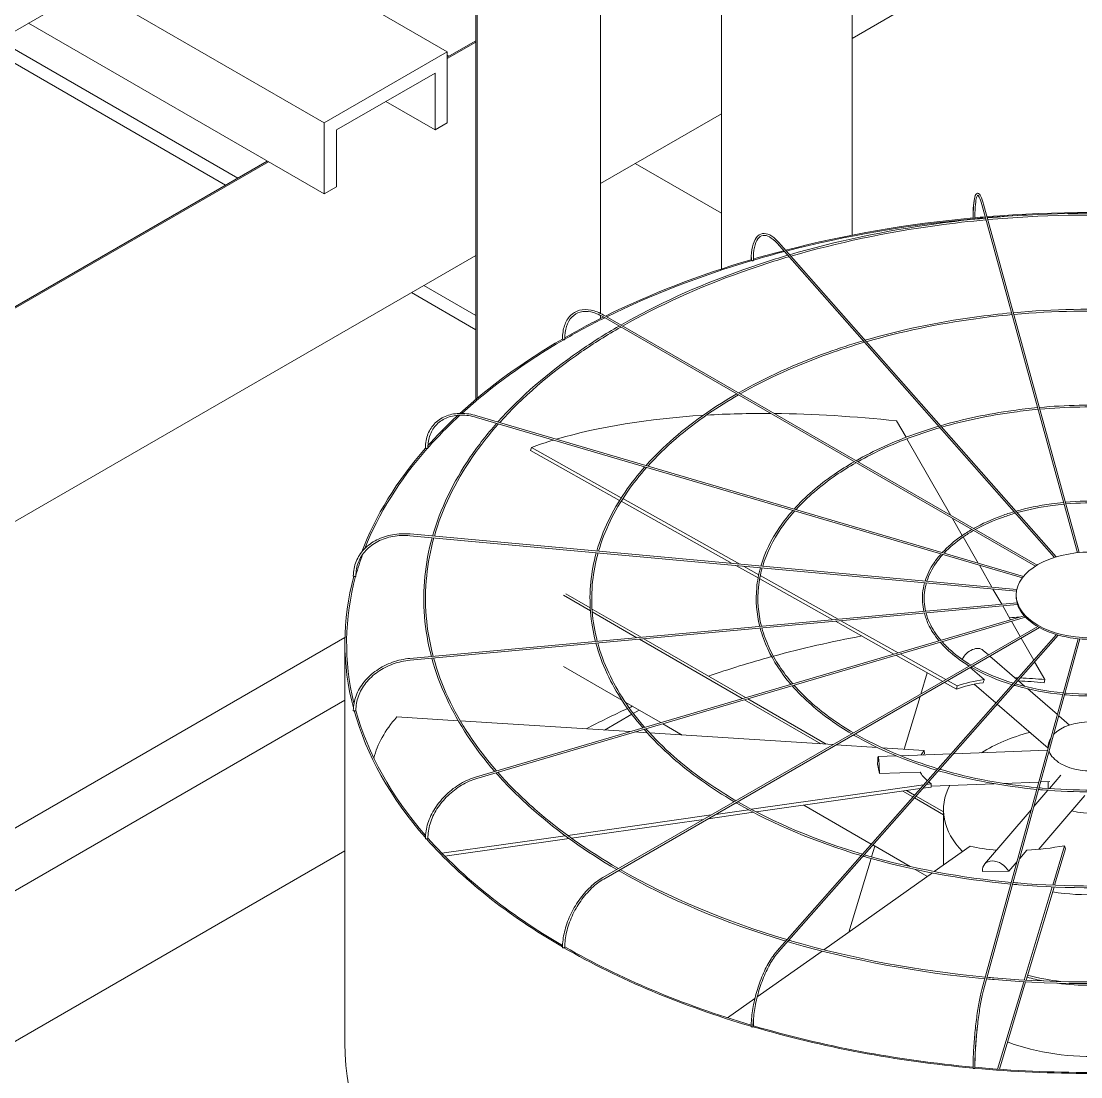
# Model space of a CAD drawing. Header units: millimetres. Extents: x -312439 to 477422, y -331570 to 212570.
# Drawn here: x 355911 to 357400, y 95056 to 96541 of the extents above; entities that cross this region are included whole.
import ezdxf

# ---------------------------------------------------------------- set-up
doc = ezdxf.new("R2010")
doc.units = ezdxf.units.MM

msp = doc.modelspace()

# ---------------------------------------------------------------- linework, layer by layer
at = {"color": 3, "linetype": 'Continuous', "lineweight": 0, "extrusion": (-1.11022e-16, 0.816497, 0.57735)}
for p, q in [((358541.623, 97361.04), (357078.744, 96516.447)), ((356724.862, 97002.045), (356724.862, 96129.659)), ((356549.925, 96901.045), (356549.925, 96008.839)), ((356551.657, 96902.045), (356551.657, 96010.29)), ((356215.158, 96319.855), (355885.667, 96510.086)), ((356549.925, 96513.133), (356509.666, 96489.889)), ((356549.925, 96511.133), (356509.666, 96487.889)), ((356197.837, 96309.855), (355880.523, 96493.056)), ((356509.666, 96492.961), (356512.326, 96491.425)), ((356895.033, 96410.381), (356724.862, 96312.133)), ((356256.586, 96343.773), (355356.124, 95823.891)), ((356258.318, 96342.773), (355356.124, 95821.891)), ((356773.866, 96340.425), (356895.033, 96270.469)), ((357261.257, 96282.706), (357395.612, 95792.948)), ((357263.619, 96283.354), (357398.087, 95793.185)), ((356973.262, 96228.144), (357363.211, 95786.287)), ((356975.098, 96229.765), (357365.776, 95787.083)), ((356549.925, 96211.133), (355423.35, 95560.704)), ((356549.925, 96126.577), (356476.697, 96168.855)), ((356549.925, 96106.577), (356459.377, 96158.855)), ((356724.862, 96126.927), (356724.862, 96122.25)), ((357336.412, 95773.978), (356728.361, 96125.037)), ((356729.585, 96127.158), (357338.777, 95775.441)), ((356550.474, 95983.352), (357318.1, 95757.536)), ((357319.735, 95759.608), (356551.165, 95985.702)), ((357154.558, 95955.357), (357141.347, 95978.417)), ((356626.725, 95936.801), (356627.96, 95941.088)), ((356627.96, 95941.088), (356754.284, 95870.285)), ((357217.523, 95845.447), (357155.791, 95953.205)), ((356751.958, 95866.61), (356626.725, 95936.801)), ((356910.229, 95777.901), (356754.097, 95865.411)), ((356756.425, 95869.085), (356920.846, 95776.93)), ((357233.687, 95817.233), (357219.944, 95841.221)), ((356457.048, 95816.882), (357309.901, 95738.894)), ((357310.359, 95741.312), (356457.271, 95819.321)), ((357255.949, 95778.373), (357234.908, 95815.101)), ((356946.584, 95757.525), (356915.473, 95774.962)), ((357275.346, 95744.514), (357257.708, 95775.302)), ((356926.09, 95773.991), (356947.476, 95762.004)), ((356949.715, 95760.75), (357059.187, 95699.392)), ((357051.549, 95698.694), (356948.843, 95756.259)), ((356672.828, 95733.112), (356710.888, 95711.139)), ((356710.616, 95715.295), (356676.292, 95735.112)), ((357289.148, 95720.421), (357276.833, 95741.918)), ((357309.492, 95731.559), (357309.492, 95733.559)), ((357310.705, 95722.392), (356457.048, 95644.331)), ((357311.428, 95719.998), (356457.271, 95641.891)), ((357301.533, 95698.802), (357290.487, 95718.083)), ((357320.655, 95704.428), (356550.474, 95477.86)), ((357322.493, 95702.415), (356551.165, 95475.51)), ((356782.055, 95674.05), (356713.158, 95713.828)), ((356713.46, 95709.653), (356776.074, 95673.503)), ((357339.698, 95689.131), (356728.361, 95336.175)), ((357342.175, 95687.733), (356729.585, 95334.054)), ((357137.466, 95650.538), (357055.322, 95696.579)), ((357062.96, 95697.278), (357143.293, 95652.252)), ((357315.182, 95674.977), (357302.785, 95696.617)), ((356365.729, 95673.515), (355335.928, 95078.959)), ((356779.751, 95671.38), (356924.409, 95587.862)), ((356928.998, 95589.212), (356785.732, 95671.927)), ((356973.262, 95233.068), (357365.918, 95677.992)), ((356975.098, 95231.447), (357368.521, 95677.24)), ((357396.655, 95672.065), (357261.257, 95178.507)), ((357399.134, 95671.842), (357263.619, 95177.859)), ((357334.105, 95641.945), (357316.4, 95672.851)), ((356365.649, 95103.135), (356365.649, 95666.023)), ((357263.132, 95655.667), (357270.571, 95649.22)), ((357206.163, 95612.035), (357140.454, 95648.864)), ((357146.28, 95650.578), (357210.54, 95614.561)), ((357272.529, 95647.523), (357310.21, 95614.869)), ((356755.084, 95585.622), (356672.828, 95633.112)), ((357239.934, 95635.814), (357242.899, 95633.244)), ((357244.858, 95631.547), (357264.587, 95614.45)), ((357349.83, 95614.498), (357335.391, 95639.7)), ((357175.308, 95594.22), (357184.377, 95624.246)), ((357213.025, 95613.168), (357226.635, 95605.54)), ((357312.062, 95613.265), (357321.642, 95604.963)), ((357348.594, 95610.211), (357349.83, 95614.498)), ((357225.4, 95601.253), (357208.649, 95610.642)), ((357225.4, 95601.253), (357226.635, 95605.54)), ((357250.547, 95608.065), (357280.952, 95581.717)), ((357325.664, 95601.478), (357367.375, 95565.332)), ((355413.87, 95035.959), (356365.649, 95585.468)), ((356809.667, 95554.108), (356759.822, 95582.886)), ((356927.338, 95586.171), (357034.686, 95524.193)), ((357042.475, 95523.697), (356931.928, 95587.521)), ((357151.897, 95516.717), (357174.273, 95590.794)), ((356779.158, 95571.723), (356771.096, 95567.068)), ((357282.803, 95580.112), (357354.407, 95518.062)), ((356524.994, 95556.703), (356438.832, 95562.199)), ((356766.192, 95541.319), (356527.937, 95556.515)), ((356768.958, 95565.834), (356730.446, 95543.599)), ((356839.97, 95536.613), (356812.597, 95552.417)), ((357369.427, 95563.553), (357384.363, 95550.61)), ((356790.57, 95539.764), (356773.325, 95540.864)), ((357052.094, 95523.083), (356794.089, 95539.539)), ((357114.129, 95519.126), (357056.506, 95522.802)), ((357115.245, 95506.346), (357140.722, 95507.29)), ((357180.241, 95514.909), (357120.772, 95518.703)), ((357146.673, 95507.511), (357217.79, 95510.147)), ((357180.336, 95510.242), (357180.241, 95514.909)), ((357221.168, 95510.272), (357353.617, 95515.181)), ((357354.522, 95520.698), (357354.522, 95518.481)), ((357117.285, 95482.417), (357114.652, 95495.425)), ((357174.513, 95484.538), (357117.285, 95482.417)), ((357356.055, 95461.187), (357372.4, 95480.259)), ((356937.093, 95432.132), (357179.334, 95466.571)), ((357189.819, 95463.381), (357178.346, 95461.75)), ((357183.069, 95467.102), (357189.724, 95468.048)), ((357189.819, 95463.381), (357189.724, 95468.048)), ((357189.789, 95464.863), (357278.684, 95468.158)), ((357290.942, 95468.613), (357341.354, 95470.481)), ((357343.92, 95470.576), (357356.841, 95471.055)), ((357354.522, 95470.969), (357354.522, 95461.299)), ((357174.61, 95461.219), (356944.081, 95428.445)), ((357149.857, 95457.7), (357164.197, 95449.42)), ((357166.536, 95452.07), (357155.416, 95458.49)), ((357166.362, 95448.171), (357207.244, 95424.567)), ((357207.244, 95428.567), (357168.7, 95450.82)), ((357334.419, 95435.943), (357354.074, 95458.876)), ((357341.131, 95375.829), (357405.972, 95451.486)), ((357105.734, 95383.174), (357010.875, 95437.941)), ((356678.895, 95395.425), (356880.669, 95424.11)), ((356869.913, 95417.901), (356684.28, 95391.51)), ((356939.928, 95427.854), (356876.412, 95418.825)), ((356887.168, 95425.034), (356933.004, 95431.551)), ((357207.244, 95353.698), (357207.244, 95431.461)), ((357265.041, 95354.992), (357330.684, 95431.584)), ((356502.059, 95370.284), (356675.433, 95394.932)), ((356680.786, 95391.013), (356506.09, 95366.177)), ((356365.649, 95373.468), (355597.468, 94929.959)), ((357106.148, 95365.259), (357110.694, 95380.31)), ((357160.507, 95351.551), (357107.898, 95381.925)), ((357244.828, 95380.321), (357194.336, 95344.555)), ((357314.391, 95362.933), (357324.343, 95374.546)), ((357360.868, 95325.361), (357377.506, 95380.847)), ((357378.836, 95376.655), (357363.422, 95325.251)), ((357378.836, 95376.655), (357377.506, 95380.847)), ((357074.188, 95259.45), (357105.44, 95362.914)), ((357298.911, 95344.871), (357310.655, 95358.574)), ((357184.586, 95337.649), (357167.522, 95347.5)), ((357262.084, 95344.725), (357298.911, 95344.871)), ((357191.564, 95342.592), (357039.102, 95234.598)), ((357320.882, 95192.015), (357360.142, 95322.941)), ((357362.696, 95322.83), (357323.426, 95191.87)), ((357036.475, 95232.737), (356945.353, 95168.193)), ((357283.303, 95066.693), (357320.159, 95189.603)), ((357322.703, 95189.457), (357285.835, 95066.51)), ((356942.029, 95165.838), (356903.791, 95138.753))]:
    msp.add_line(p, q, dxfattribs=at)
at = {"color": 7, "linetype": 'Continuous', "lineweight": 0, "extrusion": (-1.11022e-16, 0.816497, 0.57735)}
for p, q in [((357078.744, 97206.359), (357078.744, 96239.678)), ((356895.033, 97100.293), (356895.033, 96192.063)), ((356204.954, 96673.583), (356509.666, 96497.657)), ((356007.247, 96587.729), (356336.461, 96397.657)), ((355920.644, 96537.729), (356336.461, 96297.657)), ((356336.461, 96397.657), (356509.666, 96497.657)), ((356509.666, 96497.657), (356509.666, 96397.657)), ((356492.345, 96467.657), (356353.781, 96387.657)), ((356492.345, 96387.657), (356492.345, 96467.657)), ((356423.063, 96427.657), (356492.345, 96387.657)), ((356336.461, 96297.657), (356336.461, 96397.657)), ((356353.781, 96387.657), (356353.781, 96307.657)), ((356509.666, 96397.657), (356492.345, 96387.657)), ((356353.781, 96307.657), (356336.461, 96297.657))]:
    msp.add_line(p, q, dxfattribs=at)
at = {"color": 5, "linetype": 'Continuous', "lineweight": 0, "extrusion": (-1.11022e-16, 0.816497, 0.57735)}
msp.add_line((355507.767, 96299.355), (356114.918, 96649.894), dxfattribs=at)
at = {"color": 3, "linetype": 'Continuous', "lineweight": 0}
for centre, major_axis, ratio, start_param, end_param in [((357414.417, 95666.023), (-1048.768, 0), 0.57735027, 4.57359934, 4.85199434), ((357414.417, 95666.023), (-1046.319, 0), 0.57735027, 4.79833842, 4.85195343), ((357414.417, 95666.023), (-1048.768, 0), 0.57735027, 4.87097639, 5.13416564), ((357414.417, 95666.023), (-1046.319, 0), 0.57735027, 4.87108521, 5.13404975), ((357250.017, 96263.476), (1.225, 0), 0.57735027, 3.14159265, 3.70729107), ((357250.208, 96262.778), (1.225, 0.004), 0.56474576, 3.29698969, 4.86778602), ((357250.208, 96262.778), (1.225, 0.004), 0.56474576, 4.86778602, 6.28318531), ((357414.417, 95666.023), (-1046.319, 0), 0.57735027, 4.85435141, 4.86879705), ((357414.417, 95666.023), (-1048.768, 0), 0.57735027, 4.85438672, 4.86842813), ((357414.417, 95666.023), (-1048.768, 0), 0.57735027, 5.13694439, 5.18189128), ((357414.417, 95666.023), (-1046.319, 0), 0.57735027, 5.13683502, 5.18307763), ((357414.417, 95666.023), (-1048.768, 0), 0.57735027, 5.18510484, 5.42093263), ((357414.417, 95666.023), (-1046.319, 0), 0.57735027, 5.18527527, 5.42075236), ((356938.132, 96204.969), (1.225, 0), 0.57735027, 3.14159265, 4.134446), ((356938.688, 96204.339), (1.225, 0.01), 0.56597275, 3.60793822, 5.17873454), ((356938.688, 96204.339), (1.225, 0.01), 0.56597275, 5.17873454, 6.28318531), ((357414.417, 95666.023), (-1046.319, 0), 0.57735027, 5.42407254, 5.49730565), ((357414.417, 95666.023), (-1048.768, 0), 0.57735027, 5.42424502, 5.49496708), ((357414.417, 95666.023), (-1048.768, 0), 0.57735027, 5.49938311, 5.72060344), ((357414.417, 95666.023), (-1046.319, 0), 0.57735027, 5.49937067, 5.71908805), ((356672.826, 96093.681), (1.225, 0), 0.57735027, 3.14159265, 4.45055499), ((356673.692, 96093.181), (1.225, 0.016), 0.56830663, 3.91933875, 5.49013508), ((356673.692, 96093.181), (1.225, 0.016), 0.56830663, 5.49013508, 6.28318531), ((357414.417, 95666.023), (-1046.319, 0), 0.57735027, 5.72402786, 5.81143896), ((357414.417, 95666.023), (-1048.768, 0), 0.57735027, 5.72583618, 5.80677108), ((357415.653, 95499.599), (-971.388, 279.904), 0.41303809, 5.42335715, 5.70815224), ((357415.653, 95499.599), (-971.388, 279.904), 0.41303809, 5.31032739, 5.41762277), ((357415.653, 95499.599), (-971.388, 279.904), 0.41303809, 5.11506512, 5.30461302), ((357414.417, 95666.023), (-1048.768, 0), 0.57735027, 5.81359811, 6.07011802), ((357414.417, 95666.023), (-1046.319, 0), 0.57735027, 5.81336511, 6.06128621), ((356480.071, 95940.507), (1.225, 0), 0.57735027, 3.14159265, 4.76471425), ((356481.162, 95940.186), (1.225, 0.021), 0.57151893, 4.23145457, 5.8022509), ((356481.162, 95940.186), (1.225, 0.021), 0.57151893, 5.8022509, 6.28318531), ((357415.653, 95499.599), (-971.388, 279.904), 0.41303809, 5.71506764, 5.76687966), ((357414.417, 95666.023), (-1046.319, 0), 0.57735027, 6.07532621, 6.12502314), ((357414.417, 95666.023), (-1048.768, 0), 0.57735027, 6.12772105, 6.43448057), ((357414.417, 95666.023), (-1046.319, 0), 0.57735027, 6.1272654, 6.42392093), ((356378.733, 95760.44), (1.225, 0), 0.57735027, 3.14159265, 5.07887352), ((356379.943, 95760.33), (1.225, 0.023), 0.57529521, 4.54449158, 6.11528791), ((356379.943, 95760.33), (1.225, 0.023), 0.57529521, 6.11528791, 6.28318531), ((357413.984, 95731.559), (-104.492, 0), 0.57735027, 0, 0.1535113), ((357413.984, 95731.559), (-104.492, 0), 0.57735027, 0.16064797, 0.46767057), ((357414.417, 95101.135), (1046.319, 0), 0.57735027, 1.66704137, 1.68043487), ((357413.984, 95731.559), (-104.492, 0), 0.57735027, 0.47480723, 0.78182983), ((357413.984, 95731.559), (-104.492, 0), 0.57735027, 0.7889665, 1.0959891), ((357414.417, 95101.135), (1046.319, 0), 0.57735027, 1.88378363, 2.01152702), ((357413.984, 95731.559), (-104.492, 0), 0.57735027, 1.10312576, 1.41014836), ((357413.984, 95731.559), (-104.492, 0), 0.57735027, 1.41728503, 1.72430763), ((357248.654, 95638.96), (-14.478, -16.707), 0.67950023, 3.14159265, 5.02860292), ((357414.417, 95101.135), (1046.319, 0), 0.57735027, 2.01409491, 2.11046953), ((357415.653, 95499.599), (233.097, -67.167), 0.41303809, 2.38836611, 2.62528701), ((357415.653, 95499.599), (233.097, -67.167), 0.41303809, 2.14647482, 2.1667574), ((357414.417, 95495.312), (-233.097, 67.167), 0.41303809, 5.11506512, 5.27837519), ((357415.653, 95499.599), (233.097, -67.167), 0.41303809, 1.97347247, 2.1313259), ((357414.417, 95495.312), (-233.097, 67.167), 0.41303809, 5.53223376, 5.76687966), ((356378.733, 95571.107), (1.225, 0), 0.57735027, 3.14159265, 5.39303278), ((357414.417, 95666.023), (-1048.768, 0), 0.57735027, 0.1585854, 0.46892864), ((356379.943, 95571.217), (1.225, 0.023), 0.57926583, 4.8585762, 6.28318531), ((357414.417, 95666.023), (-1046.319, 0), 0.57735027, 0.15790655, 0.46457773), ((357414.417, 95101.135), (1046.319, 0), 0.57735027, 2.24276735, 2.31574628), ((357414.417, 95101.135), (1046.319, 0), 0.57735027, 2.23436866, 2.24000128), ((357414.322, 95499.979), (-1010.701, -20.593), 0.30331876, 6.01219977, 6.20271663), ((357414.417, 95520.698), (-59.895, 0), 0.57735027, 3.69756416, 5.76575409), ((357414.417, 95431.461), (-207.174, 0), 0.57735027, 5.13902547, 5.54737639), ((357414.417, 95520.698), (-59.895, 0), 0.57735027, 5.91432374, 6.33788761), ((357116.064, 95484.254), (-0.819, 22.092), 0.05230802, 4.627231, 7.32191967), ((357414.322, 95499.979), (-242.531, -4.942), 0.30331876, 6.01219977, 6.09914028), ((357414.417, 95495.312), (-242.531, -4.942), 0.30331876, 6.01219977, 6.0333648), ((357414.417, 95520.698), (-59.895, 0), 0.57735027, 0.20327195, 0.78539816), ((357414.417, 95520.698), (-59.895, 0), 0.57735027, 0.78539816, 2.89978042), ((357414.322, 95499.979), (-242.531, -4.942), 0.30331876, 0.14390811, 0.31767721), ((357414.322, 95499.979), (-242.531, -4.942), 0.30331876, 0.34103276, 0.38082901), ((357414.417, 95431.461), (-207.174, 0), 0.57735027, 5.99169836, 6.79713651), ((357414.417, 95461.076), (-59.895, 0), 0.57735027, 1.1079301, 2.23846982), ((356480.071, 95391.04), (1.225, 0), 0.57735027, 3.14159265, 5.70719205), ((357414.417, 95666.023), (-1048.768, 0), 0.57735027, 0.4725868, 0.78374969), ((356481.162, 95391.361), (1.225, 0.021), 0.58304212, 5.17373692, 6.28318531), ((357414.417, 95666.023), (-1046.319, 0), 0.57735027, 0.47175253, 0.78145685), ((357413.087, 95499.504), (-231.216, -73.381), 0.44048996, 0.62708313, 0.83556185), ((357413.087, 95499.504), (-231.216, -73.381), 0.44048996, 1.04197677, 1.27889767), ((357281.828, 95340.606), (16.786, -14.386), 0.73180825, 1.0914656, 3.78615427), ((357414.417, 95431.461), (-207.174, 0), 0.57735027, 1.30817895, 1.9425337), ((356673.692, 95238.366), (1.225, 0.017), 0.58625442, 5.48989346, 6.28318531), ((357414.417, 95666.023), (-1046.319, 0), 0.57735027, 0.78587838, 1.09689941), ((356672.826, 95237.866), (1.225, 0), 0.57735027, 3.14159265, 6.02135132), ((357414.417, 95666.023), (-1048.768, 0), 0.57735027, 0.78656596, 1.09808088), ((357414.417, 95306.955), (-212.072, 0), 0.57735027, 1.13383327, 1.25213937), ((357414.417, 95306.955), (-207.174, 0), 0.57735027, 1.12739667, 1.36460952), ((357414.417, 95306.955), (-212.072, 0), 0.57735027, 1.3476903, 1.79509044), ((356938.132, 95126.578), (-1.225, 0), 0.57735027, 0, 3.14159265), ((357414.417, 95666.023), (-1048.768, 0), 0.57735027, 1.10054445, 1.41220862), ((356938.688, 95127.208), (-1.225, -0.011), 0.58858829, 2.66526492, 3.14159265), ((357414.417, 95666.023), (-1046.319, 0), 0.57735027, 1.10010535, 1.41183726), ((357414.417, 95206.955), (-212.072, 0), 0.57735027, 0.98594125, 2.34464399), ((357414.417, 95103.135), (-1048.768, 0), 0.57735027, 0, 3.14159265), ((357250.017, 95068.071), (-1.225, 0), 0.57735027, 0, 3.14159265), ((357414.417, 95666.023), (-1048.768, 0), 0.57735027, 1.41453598, 1.72626058), ((357250.208, 95068.769), (-1.225, -0.004), 0.58981528, 2.98275574, 3.14159265), ((357414.417, 95666.023), (-1046.319, 0), 0.57735027, 1.41438895, 1.72636573)]:
    msp.add_ellipse(centre, major_axis=major_axis, ratio=ratio, start_param=start_param, end_param=end_param, dxfattribs=at)
msp.add_ellipse((357413.984, 95733.559), major_axis=(-104.492, 0), ratio=0.57735027, dxfattribs=at)
for points, knots in [([(357248.792, 96263.476), (357248.792, 96270.29), (357248.998, 96276.356), (357249.809, 96286.429), (357250.407, 96290.426), (357252.014, 96296.113), (357252.916, 96298.174), (357256.056, 96298.635), (357257.05, 96298.045), (357259.254, 96295.703), (357260.484, 96293.086), (357262.402, 96287.56), (357263.011, 96285.569), (357263.619, 96283.354)], [4.71238898, 4.71238898, 4.71238898, 4.71238898, 5.02654825, 5.02654825, 5.34070751, 5.34070751, 5.65486678, 5.65486678, 5.82360284, 5.82360284, 6.1377621, 6.1377621, 6.28318531, 6.28318531, 6.28318531, 6.28318531]), ([(357250.319, 96288.017), (357250.283, 96287.774), (357250.247, 96287.527), (357249.64, 96283.18), (357249.262, 96277.967), (357249.01, 96269.018), (357248.974, 96265.977), (357248.984, 96262.776)], [7.384497053, 7.384497053, 7.384497053, 7.384497053, 7.403952931, 7.403952931, 7.721220971, 7.721220971, 7.869487909, 7.869487909, 7.869487909, 7.869487909]), ([(357261.257, 96282.706), (357259.984, 96287.346), (357258.707, 96290.912), (357256.483, 96295.234), (357255.486, 96295.833), (357255.38, 96295.833), (357254.561, 96295.238), (357253.152, 96290.581), (357252.574, 96287.181), (357251.732, 96278.208), (357251.484, 96272.488), (357251.432, 96264.936), (357251.43, 96263.868), (357251.433, 96262.781)], [0, 0, 0, 0, 0.31526689, 0.31526689, 0.60947257, 0.60947257, 0.92674061, 0.92674061, 1.22083726, 1.22083726, 1.53563039, 1.53563039, 1.5863402, 1.5863402, 1.5863402, 1.5863402]), ([(357558.995, 96263.835), (357537.75, 96265.757), (357516.391, 96267.256), (357419.69, 96272.1), (357343.624, 96270.587), (357268.974, 96263.835)], [3.771589677, 3.771589677, 3.771589677, 3.771589677, 3.840445898, 3.840445898, 4.082391957, 4.082391957, 4.082391957, 4.082391957]), ([(357558.337, 96261.435), (357537.545, 96263.31), (357516.643, 96264.779), (357420.391, 96269.651), (357344.303, 96268.168), (357269.632, 96261.435)], [3.7720633, 3.7720633, 3.7720633, 3.7720633, 3.839550132, 3.839550132, 4.081918334, 4.081918334, 4.081918334, 4.081918334]), ([(357266.496, 96263.609), (357243.199, 96261.465), (357220.042, 96258.812), (357125.674, 96245.847), (357056.264, 96231.168), (356990.759, 96212.02)], [4.085069591, 4.085069591, 4.085069591, 4.085069591, 4.160608173, 4.160608173, 4.395665913, 4.395665913, 4.395665913, 4.395665913]), ([(357267.154, 96261.21), (357244.123, 96259.096), (357221.228, 96256.486), (357127.242, 96243.643), (357057.947, 96229.044), (356992.55, 96209.991)], [4.084600117, 4.084600117, 4.084600117, 4.084600117, 4.159387709, 4.159387709, 4.39434399, 4.39434399, 4.39434399, 4.39434399]), ([(356936.907, 96204.969), (356936.907, 96211.829), (356937.509, 96218.025), (356939.894, 96228.526), (356941.673, 96232.838), (356946.395, 96239.177), (356949.391, 96241.2), (356955.951, 96242.339), (356959.389, 96241.645), (356966.641, 96237.964), (356970.498, 96234.821), (356974.595, 96230.331), (356974.847, 96230.05), (356975.098, 96229.765)], [4.71238898, 4.71238898, 4.71238898, 4.71238898, 5.02654825, 5.02654825, 5.34070751, 5.34070751, 5.65486678, 5.65486678, 5.94845155, 5.94845155, 6.26261081, 6.26261081, 6.28318531, 6.28318531, 6.28318531, 6.28318531]), ([(356973.262, 96228.144), (356969.606, 96232.287), (356965.974, 96235.349), (356959.242, 96239.037), (356956.18, 96239.662), (356950.815, 96238.722), (356948.427, 96237.146), (356944.319, 96231.553), (356942.653, 96227.534), (356940.444, 96217.523), (356939.885, 96211.56), (356939.91, 96204.734), (356939.911, 96204.542), (356939.912, 96204.349)], [0, 0, 0, 0, 0.31464476, 0.31464476, 0.6289116, 0.6289116, 0.94617964, 0.94617964, 1.26344768, 1.26344768, 1.5772832, 1.5772832, 1.5863402, 1.5863402, 1.5863402, 1.5863402]), ([(356988.164, 96211.258), (356965.347, 96204.537), (356943.007, 96197.275), (356860.616, 96167.862), (356804.3, 96142.219), (356753.723, 96113.223)], [4.398772282, 4.398772282, 4.398772282, 4.398772282, 4.480777933, 4.480777933, 4.708868502, 4.708868502, 4.708868502, 4.708868502]), ([(356989.953, 96209.231), (356967.232, 96202.56), (356944.984, 96195.352), (356862.827, 96166.125), (356806.642, 96140.629), (356756.178, 96111.805)], [4.39745622, 4.39745622, 4.39745622, 4.39745622, 4.479217897, 4.479217897, 4.707006068, 4.707006068, 4.707006068, 4.707006068]), ([(356937.5, 96208.386), (356937.477, 96207.57), (356937.464, 96206.742), (356937.457, 96205.386), (356937.458, 96204.862), (356937.463, 96204.335)], [7.8059806913, 7.8059806913, 7.8059806913, 7.8059806913, 7.8451401512, 7.8451401512, 7.8694167814, 7.8694167814, 7.8694167814, 7.8694167814]), ([(356671.602, 96093.681), (356671.602, 96100.582), (356672.546, 96106.962), (356676.28, 96118.076), (356679.073, 96122.811), (356686.267, 96130.091), (356690.661, 96132.634), (356700.531, 96135.24), (356705.997, 96135.308), (356717.455, 96133.032), (356723.45, 96130.681), (356729.48, 96127.219), (356729.533, 96127.189), (356729.585, 96127.158)], [3.14159265, 3.14159265, 3.14159265, 3.14159265, 3.45575192, 3.45575192, 3.76991118, 3.76991118, 4.08269654, 4.08269654, 4.39544819, 4.39544819, 4.70960746, 4.70960746, 4.71238898, 4.71238898, 4.71238898, 4.71238898]), ([(356728.361, 96125.037), (356722.611, 96128.357), (356716.886, 96130.598), (356706.088, 96132.738), (356701.022, 96132.639), (356692.019, 96130.184), (356688.073, 96127.835), (356681.582, 96121.062), (356679.04, 96116.628), (356675.66, 96106.04), (356674.828, 96099.89), (356674.917, 96093.198)], [1.57079633, 1.57079633, 1.57079633, 1.57079633, 1.88806437, 1.88806437, 2.20533241, 2.20533241, 2.52260045, 2.52260045, 2.83986849, 2.83986849, 3.15713653, 3.15713653, 3.15713653, 3.15713653]), ([(357522.428, 96130.54), (357506.579, 96131.968), (357490.646, 96133.083), (357418.332, 96136.699), (357361.41, 96135.574), (357305.541, 96130.54)], [3.772165081, 3.772165081, 3.772165081, 3.772165081, 3.840593344, 3.840593344, 4.081816553, 4.081816553, 4.081816553, 4.081816553]), ([(357521.77, 96128.14), (357506.374, 96129.521), (357490.899, 96130.607), (357419.033, 96134.25), (357362.089, 96133.155), (357306.199, 96128.14)], [3.772797592, 3.772797592, 3.772797592, 3.772797592, 3.839399606, 3.839399606, 4.081184042, 4.081184042, 4.081184042, 4.081184042]), ([(357303.063, 96130.314), (357285.603, 96128.704), (357268.249, 96126.713), (357197.697, 96117.012), (357145.838, 96106.056), (357096.877, 96091.776)], [4.085383912, 4.085383912, 4.085383912, 4.085383912, 4.160809561, 4.160809561, 4.394762921, 4.394762921, 4.394762921, 4.394762921]), ([(357303.721, 96127.915), (357286.527, 96126.335), (357269.435, 96124.386), (357199.265, 96114.807), (357147.522, 96103.932), (357098.668, 96089.746)], [4.084758769, 4.084758769, 4.084758769, 4.084758769, 4.159183124, 4.159183124, 4.392998475, 4.392998475, 4.392998475, 4.392998475]), ([(356751.269, 96111.811), (356731.735, 96100.529), (356713.063, 96088.746), (356650.979, 96045.913), (356612.501, 96012.468), (356580.831, 95976.976)], [4.712563603, 4.712563603, 4.712563603, 4.712563603, 4.800982872, 4.800982872, 5.022068239, 5.022068239, 5.022068239, 5.022068239]), ([(356753.72, 96110.396), (356734.229, 96099.181), (356715.599, 96087.47), (356653.557, 96044.837), (356615.09, 96011.532), (356583.432, 95976.21)], [4.710711416, 4.710711416, 4.710711416, 4.710711416, 4.799012884, 4.799012884, 5.020261931, 5.020261931, 5.020261931, 5.020261931]), ([(357094.282, 96091.015), (357077.129, 96085.961), (357060.334, 96080.499), (356998.772, 96058.509), (356956.763, 96039.4), (356918.996, 96017.802)], [4.398901247, 4.398901247, 4.398901247, 4.398901247, 4.481035777, 4.481035777, 4.70761983, 4.70761983, 4.70761983, 4.70761983]), ([(357096.071, 96088.988), (357079.013, 96083.983), (357062.311, 96078.576), (357000.984, 96056.772), (356959.106, 96037.809), (356921.453, 96016.384)], [4.397147207, 4.397147207, 4.397147207, 4.397147207, 4.478956818, 4.478956818, 4.705132161, 4.705132161, 4.705132161, 4.705132161]), ([(356916.541, 96016.391), (356901.817, 96007.888), (356887.746, 95999.006), (356841.387, 95967.001), (356812.721, 95942.118), (356789.07, 95915.717)], [4.712541759, 4.712541759, 4.712541759, 4.712541759, 4.801308866, 4.801308866, 5.020482203, 5.020482203, 5.020482203, 5.020482203]), ([(356918.992, 96014.976), (356904.312, 96006.54), (356890.282, 95997.729), (356843.967, 95965.924), (356815.312, 95941.182), (356791.675, 95914.951)], [4.710072273, 4.710072273, 4.710072273, 4.710072273, 4.798683598, 4.798683598, 5.018063384, 5.018063384, 5.018063384, 5.018063384]), ([(357485.873, 95997.289), (357475.417, 95998.224), (357464.907, 95998.955), (357416.97, 96001.344), (357379.188, 96000.607), (357342.095, 95997.289)], [3.773286698, 3.773286698, 3.773286698, 3.773286698, 3.840886477, 3.840886477, 4.080694936, 4.080694936, 4.080694936, 4.080694936]), ([(357485.215, 95994.889), (357475.212, 95995.778), (357465.159, 95996.479), (357417.671, 95998.895), (357379.867, 95998.187), (357342.754, 95994.889)], [3.774238416, 3.774238416, 3.774238416, 3.774238416, 3.839097695, 3.839097695, 4.079743218, 4.079743218, 4.079743218, 4.079743218]), ([(356478.846, 95940.507), (356478.846, 95947.436), (356480.044, 95954.035), (356484.745, 95965.912), (356488.25, 95971.187), (356497.212, 95979.854), (356502.666, 95983.244), (356514.95, 95987.809), (356521.777, 95988.985), (356536.129, 95989.036), (356543.653, 95987.912), (356551.165, 95985.702)], [4.71238898, 4.71238898, 4.71238898, 4.71238898, 5.02654825, 5.02654825, 5.34070751, 5.34070751, 5.65486678, 5.65486678, 5.96902604, 5.96902604, 6.28318531, 6.28318531, 6.28318531, 6.28318531]), ([(356550.474, 95983.352), (356543.211, 95985.489), (356535.963, 95986.556), (356522.226, 95986.464), (356515.741, 95985.305), (356504.173, 95980.905), (356499.09, 95977.666), (356490.793, 95969.434), (356487.577, 95964.44), (356483.316, 95953.148), (356482.274, 95946.851), (356482.387, 95940.207)], [0, 0, 0, 0, 0.31726804, 0.31726804, 0.63453608, 0.63453608, 0.95180412, 0.95180412, 1.26907216, 1.26907216, 1.5863402, 1.5863402, 1.5863402, 1.5863402]), ([(357339.617, 95997.063), (357327.999, 95995.988), (357316.451, 95994.659), (357269.709, 95988.22), (357235.39, 95980.985), (357202.963, 95971.568)], [4.086037534, 4.086037534, 4.086037534, 4.086037534, 4.161210359, 4.161210359, 4.393038284, 4.393038284, 4.393038284, 4.393038284]), ([(357340.275, 95994.664), (357328.923, 95993.619), (357317.638, 95992.333), (357271.277, 95986.015), (357237.075, 95978.861), (357204.756, 95969.537)], [4.08510236, 4.08510236, 4.08510236, 4.08510236, 4.158773218, 4.158773218, 4.390386282, 4.390386282, 4.390386282, 4.390386282]), ([(356579.033, 95974.951), (356565.546, 95959.679), (356553.313, 95944.034), (356517.756, 95892.125), (356499.804, 95854.619), (356488.955, 95816.424)], [5.026267439, 5.026267439, 5.026267439, 5.026267439, 5.121193451, 5.121193451, 5.33524268, 5.33524268, 5.33524268, 5.33524268]), ([(356581.629, 95974.187), (356568.243, 95959.097), (356556.094, 95943.645), (356520.408, 95891.909), (356502.342, 95854.387), (356491.438, 95816.197)], [5.024480731, 5.024480731, 5.024480731, 5.024480731, 5.118801023, 5.118801023, 5.334410373, 5.334410373, 5.334410373, 5.334410373]), ([(357200.367, 95970.808), (357188.889, 95967.423), (357177.652, 95963.765), (357136.912, 95949.196), (357109.195, 95936.613), (357084.231, 95922.404)], [4.399235311, 4.399235311, 4.399235311, 4.399235311, 4.481549286, 4.481549286, 4.705249353, 4.705249353, 4.705249353, 4.705249353]), ([(357202.156, 95968.781), (357190.774, 95965.446), (357179.629, 95961.842), (357139.125, 95947.458), (357111.541, 95935.021), (357086.691, 95920.983)], [4.396606667, 4.396606667, 4.396606667, 4.396606667, 4.478434088, 4.478434088, 4.701505316, 4.701505316, 4.701505316, 4.701505316]), ([(356787.27, 95913.693), (356777.074, 95902.154), (356767.831, 95890.33), (356741.302, 95851.554), (356727.926, 95823.694), (356719.769, 95795.317)], [5.026073872, 5.026073872, 5.026073872, 5.026073872, 5.121589201, 5.121589201, 5.333322518, 5.333322518, 5.333322518, 5.333322518]), ([(356789.866, 95912.929), (356779.772, 95901.572), (356770.613, 95889.942), (356743.955, 95851.339), (356730.466, 95823.462), (356722.253, 95795.09)], [5.023689806, 5.023689806, 5.023689806, 5.023689806, 5.118400985, 5.118400985, 5.332193335, 5.332193335, 5.332193335, 5.332193335]), ([(357081.773, 95920.994), (357071.875, 95915.277), (357062.418, 95909.304), (357031.78, 95888.124), (357012.914, 95871.791), (356997.28, 95854.467)], [4.712617693, 4.712617693, 4.712617693, 4.712617693, 4.801958432, 4.801958432, 5.017472679, 5.017472679, 5.017472679, 5.017472679]), ([(357084.224, 95919.579), (357074.37, 95913.929), (357064.954, 95908.027), (357034.362, 95887.047), (357015.51, 95870.855), (356999.89, 95853.699)], [4.708914423, 4.708914423, 4.708914423, 4.708914423, 4.798024648, 4.798024648, 5.013814843, 5.013814843, 5.013814843, 5.013814843]), ([(357449.319, 95864.037), (357444.256, 95864.48), (357439.168, 95864.828), (357415.609, 95865.99), (357396.967, 95865.639), (357378.65, 95864.037)], [3.776630452, 3.776630452, 3.776630452, 3.776630452, 3.841752063, 3.841752063, 4.077351182, 4.077351182, 4.077351182, 4.077351182]), ([(356995.474, 95852.445), (356988.583, 95844.65), (356982.342, 95836.66), (356964.836, 95811.015), (356956.035, 95792.785), (356950.575, 95774.212)], [5.025838542, 5.025838542, 5.025838542, 5.025838542, 5.122377625, 5.122377625, 5.329668134, 5.329668134, 5.329668134, 5.329668134]), ([(356998.072, 95851.681), (356991.282, 95844.068), (356985.124, 95836.271), (356967.493, 95810.8), (356958.578, 95792.553), (356953.062, 95773.984)], [5.022258505, 5.022258505, 5.022258505, 5.022258505, 5.117600339, 5.117600339, 5.327918781, 5.327918781, 5.327918781, 5.327918781]), ([(357306.452, 95850.601), (357300.65, 95848.886), (357294.971, 95847.032), (357275.051, 95839.884), (357261.629, 95833.825), (357249.471, 95827.002)], [4.400230759, 4.400230759, 4.400230759, 4.400230759, 4.483072665, 4.483072665, 4.698193224, 4.698193224, 4.698193224, 4.698193224]), ([(357376.172, 95863.813), (357370.396, 95863.271), (357364.656, 95862.605), (357341.721, 95859.43), (357324.943, 95855.914), (357309.052, 95851.358)], [4.08798608, 4.08798608, 4.08798608, 4.08798608, 4.162397179, 4.162397179, 4.387898946, 4.387898946, 4.387898946, 4.387898946]), ([(357376.83, 95861.414), (357371.32, 95860.903), (357365.842, 95860.279), (357343.291, 95857.223), (357326.63, 95853.787), (357310.848, 95849.323)], [4.086130867, 4.086130867, 4.086130867, 4.086130867, 4.157537531, 4.157537531, 4.382563309, 4.382563309, 4.382563309, 4.382563309]), ([(357448.66, 95861.636), (357444.051, 95862.034), (357439.421, 95862.352), (357416.31, 95863.54), (357397.646, 95863.219), (357379.309, 95861.636)], [3.778551419, 3.778551419, 3.778551419, 3.778551419, 3.838185012, 3.838185012, 4.075430215, 4.075430215, 4.075430215, 4.075430215]), ([(357308.242, 95848.574), (357302.535, 95846.909), (357296.947, 95845.109), (357277.268, 95838.145), (357263.982, 95832.23), (357251.943, 95825.575)], [4.394987895, 4.394987895, 4.394987895, 4.394987895, 4.476861237, 4.476861237, 4.690631098, 4.690631098, 4.690631098, 4.690631098]), ([(356377.508, 95760.44), (356377.508, 95767.385), (356378.84, 95774.215), (356384.035, 95786.957), (356387.897, 95792.867), (356397.754, 95803.182), (356403.747, 95807.585), (356417.265, 95814.468), (356424.788, 95816.947), (356440.633, 95819.754), (356448.953, 95820.082), (356457.271, 95819.321)], [4.71238898, 4.71238898, 4.71238898, 4.71238898, 5.02654825, 5.02654825, 5.34070751, 5.34070751, 5.65486678, 5.65486678, 5.96902604, 5.96902604, 6.28318531, 6.28318531, 6.28318531, 6.28318531]), ([(357247.005, 95825.598), (357241.932, 95822.667), (357237.089, 95819.601), (357222.171, 95809.248), (357213.109, 95801.462), (357205.502, 95793.213)], [4.712843699, 4.712843699, 4.712843699, 4.712843699, 4.803888031, 4.803888031, 5.008535494, 5.008535494, 5.008535494, 5.008535494]), ([(357249.458, 95824.181), (357244.429, 95821.318), (357239.626, 95818.324), (357224.761, 95808.17), (357215.719, 95800.525), (357208.128, 95792.44)], [4.705442937, 4.705442937, 4.705442937, 4.705442937, 4.796044704, 4.796044704, 5.001045495, 5.001045495, 5.001045495, 5.001045495]), ([(356457.048, 95816.882), (356448.986, 95817.619), (356440.93, 95817.289), (356425.637, 95814.537), (356418.404, 95812.114), (356405.48, 95805.432), (356399.793, 95801.174), (356390.519, 95791.26), (356386.932, 95785.606), (356382.194, 95773.455), (356381.043, 95766.959), (356381.167, 95760.353)], [0, 0, 0, 0, 0.31726804, 0.31726804, 0.63453608, 0.63453608, 0.95180412, 0.95180412, 1.26907216, 1.26907216, 1.5863402, 1.5863402, 1.5863402, 1.5863402]), ([(356488.284, 95814.025), (356483.286, 95795.924), (356479.878, 95777.673), (356474.395, 95721.893), (356477.471, 95684.193), (356487.238, 95647.091)], [5.339721085, 5.339721085, 5.339721085, 5.339721085, 5.441089183, 5.441089183, 5.648615479, 5.648615479, 5.648615479, 5.648615479]), ([(356490.763, 95813.799), (356485.845, 95796.078), (356482.464, 95778.217), (356476.784, 95722.599), (356479.831, 95684.664), (356489.711, 95647.317)], [5.338921526, 5.338921526, 5.338921526, 5.338921526, 5.438899176, 5.438899176, 5.64936187, 5.64936187, 5.64936187, 5.64936187]), ([(356719.093, 95792.92), (356715.298, 95779.214), (356712.716, 95765.393), (356708.645, 95723.717), (356710.884, 95695.738), (356718.028, 95668.196)], [5.339283406, 5.339283406, 5.339283406, 5.339283406, 5.441448905, 5.441448905, 5.646435094, 5.646435094, 5.646435094, 5.646435094]), ([(356721.572, 95792.693), (356717.857, 95779.367), (356715.302, 95765.937), (356711.036, 95724.423), (356713.245, 95696.21), (356720.5, 95668.422)], [5.33821232, 5.33821232, 5.33821232, 5.33821232, 5.438530423, 5.438530423, 5.647409525, 5.647409525, 5.647409525, 5.647409525]), ([(357203.679, 95791.196), (357200.092, 95787.146), (357196.852, 95782.99), (357188.368, 95770.475), (357184.146, 95761.874), (357181.399, 95753.104)], [5.025139852, 5.025139852, 5.025139852, 5.025139852, 5.124718569, 5.124718569, 5.318852702, 5.318852702, 5.318852702, 5.318852702]), ([(357206.28, 95790.431), (357202.793, 95786.563), (357199.635, 95782.6), (357191.036, 95770.262), (357186.702, 95761.643), (357183.896, 95752.876)], [5.01795641, 5.01795641, 5.01795641, 5.01795641, 5.115193837, 5.115193837, 5.315025269, 5.315025269, 5.315025269, 5.315025269]), ([(356949.889, 95771.815), (356947.304, 95762.519), (356945.553, 95753.144), (356942.894, 95725.572), (356944.301, 95707.3), (356948.837, 95689.301)], [5.33857876, 5.33857876, 5.33857876, 5.33857876, 5.442163387, 5.442163387, 5.64226325, 5.64226325, 5.64226325, 5.64226325]), ([(356952.369, 95771.588), (356949.864, 95762.673), (356948.139, 95753.688), (356945.287, 95726.278), (356946.664, 95707.771), (356951.306, 95689.527)], [5.336959594, 5.336959594, 5.336959594, 5.336959594, 5.437790201, 5.437790201, 5.643665153, 5.643665153, 5.643665153, 5.643665153]), ([(357180.686, 95750.71), (357179.31, 95745.826), (357178.389, 95740.895), (357177.139, 95727.429), (357177.723, 95718.862), (357179.669, 95710.409)], [5.336493801, 5.336493801, 5.336493801, 5.336493801, 5.444267704, 5.444267704, 5.629920419, 5.629920419, 5.629920419, 5.629920419]), ([(357183.169, 95750.483), (357181.873, 95745.979), (357180.977, 95741.439), (357179.541, 95728.133), (357180.092, 95719.331), (357182.132, 95710.635)], [5.333180829, 5.333180829, 5.333180829, 5.333180829, 5.43554784, 5.43554784, 5.632366847, 5.632366847, 5.632366847, 5.632366847]), ([(357180.26, 95708.004), (357181.608, 95702.848), (357183.462, 95697.741), (357189.588, 95684.62), (357194.648, 95676.737), (357200.895, 95669.197)], [5.647555853, 5.647555853, 5.647555853, 5.647555853, 5.761093974, 5.761093974, 5.943993783, 5.943993783, 5.943993783, 5.943993783]), ([(357182.734, 95708.23), (357184.007, 95703.458), (357185.728, 95698.722), (357191.721, 95685.768), (357196.939, 95677.685), (357203.457, 95669.951)], [5.650528691, 5.650528691, 5.650528691, 5.650528691, 5.758797505, 5.758797505, 5.950674573, 5.950674573, 5.950674573, 5.950674573]), ([(356949.461, 95686.899), (356952.092, 95677.073), (356955.654, 95667.334), (356968.126, 95640.566), (356979.043, 95623.86), (356992.658, 95607.939)], [5.651173142, 5.651173142, 5.651173142, 5.651173142, 5.760561648, 5.760561648, 5.95641101, 5.95641101, 5.95641101, 5.95641101]), ([(356951.937, 95687.125), (356954.491, 95677.682), (356957.92, 95668.315), (356970.255, 95641.717), (356981.336, 95624.811), (356995.236, 95608.698)], [5.65270674, 5.65270674, 5.65270674, 5.65270674, 5.759411073, 5.759411073, 5.959865306, 5.959865306, 5.959865306, 5.959865306]), ([(356718.664, 95665.794), (356722.577, 95651.299), (356727.846, 95636.929), (356746.661, 95596.515), (356763.444, 95570.986), (356784.443, 95546.688)], [5.652395762, 5.652395762, 5.652395762, 5.652395762, 5.760377777, 5.760377777, 5.960593901, 5.960593901, 5.960593901, 5.960593901]), ([(356721.14, 95666.02), (356724.976, 95651.907), (356730.111, 95637.909), (356748.79, 95597.666), (356765.738, 95571.938), (356787.026, 95547.447)], [5.653428737, 5.653428737, 5.653428737, 5.653428737, 5.759610075, 5.759610075, 5.96292207, 5.96292207, 5.96292207, 5.96292207]), ([(357202.625, 95667.153), (357206.831, 95662.287), (357211.535, 95657.569), (357224.605, 95646.098), (357233.594, 95639.587), (357243.521, 95633.603)], [5.960592691, 5.960592691, 5.960592691, 5.960592691, 6.079635734, 6.079635734, 6.26166654, 6.26166654, 6.26166654, 6.26166654]), ([(357205.212, 95667.914), (357209.174, 95663.408), (357213.58, 95659.028), (357226.47, 95647.73), (357235.707, 95641.09), (357245.949, 95635.005)], [5.967591178, 5.967591178, 5.967591178, 5.967591178, 6.080287214, 6.080287214, 6.268831801, 6.268831801, 6.268831801, 6.268831801]), ([(356377.508, 95571.107), (356377.508, 95578.051), (356378.839, 95585.107), (356384.014, 95598.746), (356387.857, 95605.328), (356397.665, 95617.386), (356403.63, 95622.86), (356417.099, 95632.181), (356424.601, 95636.027), (356440.418, 95641.721), (356448.73, 95643.57), (356457.048, 95644.331)], [4.71238898, 4.71238898, 4.71238898, 4.71238898, 5.02654825, 5.02654825, 5.34070751, 5.34070751, 5.65486678, 5.65486678, 5.96902604, 5.96902604, 6.28318531, 6.28318531, 6.28318531, 6.28318531]), ([(356457.271, 95641.891), (356449.209, 95641.154), (356441.146, 95639.35), (356425.824, 95633.79), (356418.568, 95630.035), (356405.595, 95620.954), (356399.88, 95615.631), (356390.557, 95603.96), (356386.951, 95597.615), (356382.194, 95584.545), (356381.043, 95577.822), (356381.167, 95571.24)], [0, 0, 0, 0, 0.31726804, 0.31726804, 0.63453608, 0.63453608, 0.95180412, 0.95180412, 1.26907216, 1.26907216, 1.5863402, 1.5863402, 1.5863402, 1.5863402]), ([(356487.879, 95644.69), (356493.072, 95625.54), (356500.044, 95606.555), (356525.202, 95552.497), (356547.864, 95518.132), (356576.265, 95485.447)], [5.653093793, 5.653093793, 5.653093793, 5.653093793, 5.7602846, 5.7602846, 5.96276906, 5.96276906, 5.96276906, 5.96276906]), ([(356490.356, 95644.917), (356495.471, 95626.149), (356502.31, 95607.534), (356527.33, 95553.649), (356550.158, 95519.085), (356578.85, 95486.208)], [5.653873117, 5.653873117, 5.653873117, 5.653873117, 5.75970856, 5.75970856, 5.964525032, 5.964525032, 5.964525032, 5.964525032]), ([(357264.587, 95614.45), (357264.497, 95614.257), (357264.408, 95614.064), (357263.754, 95612.593), (357263.294, 95611.323), (357262.944, 95610.107)], [52.47056241, 52.47056241, 52.47056241, 52.47056241, 52.72742849, 52.72742849, 54.42831534, 54.42831534, 54.42831534, 54.42831534]), ([(356994.417, 95605.904), (357002.55, 95596.591), (357011.608, 95587.552), (357038.135, 95564.279), (357057.166, 95550.647), (357078.27, 95538.196)], [5.964776177, 5.964776177, 5.964776177, 5.964776177, 6.079826485, 6.079826485, 6.272361792, 6.272361792, 6.272361792, 6.272361792]), ([(356997.007, 95606.665), (357004.894, 95597.713), (357013.653, 95589.01), (357040, 95565.913), (357059.281, 95552.153), (357080.709, 95539.603)], [5.968309678, 5.968309678, 5.968309678, 5.968309678, 6.080154143, 6.080154143, 6.276006003, 6.276006003, 6.276006003, 6.276006003]), ([(357306.197, 95606.62), (357306.892, 95606.413), (357307.59, 95606.209), (357329.312, 95599.925), (357351.907, 95595.674), (357375.085, 95593.436)], [0.310941688, 0.310941688, 0.310941688, 0.310941688, 0.320879059, 0.320879059, 0.619731391, 0.619731391, 0.619731391, 0.619731391]), ([(357307.985, 95608.646), (357308.19, 95608.587), (357308.395, 95608.527), (357329.698, 95602.336), (357352.423, 95598.06), (357375.742, 95595.834)], [0.316175386, 0.316175386, 0.316175386, 0.316175386, 0.319111449, 0.319111449, 0.621557717, 0.621557717, 0.621557717, 0.621557717]), ([(357377.561, 95593.205), (357378.438, 95593.126), (357379.315, 95593.05), (357403.444, 95591.033), (357427.196, 95591.11), (357450.408, 95593.205)], [0.630366287, 0.630366287, 0.630366287, 0.630366287, 0.641648359, 0.641648359, 0.94043004, 0.94043004, 0.94043004, 0.94043004]), ([(357378.22, 95595.605), (357378.689, 95595.563), (357379.159, 95595.522), (357402.836, 95593.497), (357426.563, 95593.539), (357449.749, 95595.605)], [0.632258371, 0.632258371, 0.632258371, 0.632258371, 0.638337859, 0.638337859, 0.938537956, 0.938537956, 0.938537956, 0.938537956]), ([(356786.212, 95544.655), (356798.27, 95530.895), (356811.68, 95517.536), (356851.664, 95482.463), (356880.741, 95461.71), (356913.032, 95442.795)], [5.966185363, 5.966185363, 5.966185363, 5.966185363, 6.079886296, 6.079886296, 6.275955277, 6.275955277, 6.275955277, 6.275955277]), ([(356788.803, 95545.417), (356800.615, 95532.017), (356813.726, 95518.994), (356853.528, 95484.097), (356882.858, 95463.217), (356915.474, 95444.205)], [5.968548703, 5.968548703, 5.968548703, 5.968548703, 6.080105077, 6.080105077, 6.278398486, 6.278398486, 6.278398486, 6.278398486]), ([(356478.846, 95391.04), (356478.846, 95397.969), (356480.043, 95405.227), (356484.692, 95419.707), (356488.144, 95426.927), (356496.961, 95440.642), (356502.325, 95447.135), (356514.448, 95458.772), (356521.204, 95463.915), (356535.462, 95472.354), (356542.962, 95475.65), (356550.474, 95477.86)], [4.71238898, 4.71238898, 4.71238898, 4.71238898, 5.02654825, 5.02654825, 5.34070751, 5.34070751, 5.65486678, 5.65486678, 5.96902604, 5.96902604, 6.28318531, 6.28318531, 6.28318531, 6.28318531]), ([(356578.039, 95483.416), (356594.013, 95465.222), (356611.766, 95447.555), (356665.202, 95400.683), (356704.341, 95372.803), (356747.836, 95347.42)], [5.966968174, 5.966968174, 5.966968174, 5.966968174, 6.07991547, 6.07991547, 6.277817313, 6.277817313, 6.277817313, 6.277817313]), ([(356580.631, 95484.178), (356596.359, 95466.344), (356613.811, 95449.013), (356667.066, 95402.317), (356706.458, 95374.31), (356750.28, 95348.831)], [5.968743918, 5.968743918, 5.968743918, 5.968743918, 6.080079672, 6.080079672, 6.279655045, 6.279655045, 6.279655045, 6.279655045]), ([(357200.111, 95486.413), (357201.212, 95486.087), (357202.316, 95485.765), (357245.906, 95473.14), (357291.632, 95464.592), (357338.529, 95460.183)], [0.312542317, 0.312542317, 0.312542317, 0.312542317, 0.320442121, 0.320442121, 0.624004657, 0.624004657, 0.624004657, 0.624004657]), ([(357201.9, 95488.439), (357202.51, 95488.26), (357203.121, 95488.082), (357246.292, 95475.551), (357292.149, 95466.978), (357339.187, 95462.582)], [0.315168655, 0.315168655, 0.315168655, 0.315168655, 0.319555491, 0.319555491, 0.624932564, 0.624932564, 0.624932564, 0.624932564]), ([(356551.165, 95475.51), (356543.903, 95473.374), (356536.629, 95470.169), (356522.796, 95461.937), (356516.239, 95456.912), (356504.508, 95445.548), (356499.335, 95439.21), (356490.893, 95425.868), (356487.626, 95418.865), (356483.316, 95404.907), (356482.274, 95397.956), (356482.387, 95391.382)], [6.28318531, 6.28318531, 6.28318531, 6.28318531, 6.60045335, 6.60045335, 6.91772139, 6.91772139, 7.23498943, 7.23498943, 7.55225747, 7.55225747, 7.86952551, 7.86952551, 7.86952551, 7.86952551]), ([(357341.665, 95462.354), (357343.033, 95462.231), (357344.403, 95462.111), (357392.292, 95458.039), (357439.848, 95458.161), (357486.304, 95462.354)], [0.630291706, 0.630291706, 0.630291706, 0.630291706, 0.639167998, 0.639167998, 0.940504621, 0.940504621, 0.940504621, 0.940504621]), ([(357341.007, 95459.954), (357342.782, 95459.793), (357344.559, 95459.638), (357392.9, 95455.575), (357440.48, 95455.732), (357486.962, 95459.954)], [0.629347255, 0.629347255, 0.629347255, 0.629347255, 0.640828535, 0.640828535, 0.941449071, 0.941449071, 0.941449071, 0.941449071]), ([(357094.026, 95366.206), (357095.532, 95365.761), (357097.042, 95365.32), (357162.499, 95346.355), (357231.358, 95333.51), (357301.975, 95326.932)], [0.313079474, 0.313079474, 0.313079474, 0.313079474, 0.320295327, 0.320295327, 0.625438072, 0.625438072, 0.625438072, 0.625438072]), ([(357095.815, 95368.233), (357096.83, 95367.934), (357097.847, 95367.638), (357162.885, 95348.766), (357231.874, 95335.896), (357302.633, 95329.331)], [0.314832487, 0.314832487, 0.314832487, 0.314832487, 0.319703609, 0.319703609, 0.626059979, 0.626059979, 0.626059979, 0.626059979]), ([(356671.602, 95237.866), (356671.602, 95244.766), (356672.547, 95252.185), (356676.221, 95267.364), (356678.95, 95275.121), (356685.925, 95290.234), (356690.17, 95297.587), (356699.771, 95311.184), (356705.124, 95317.425), (356716.432, 95328.197), (356722.385, 95332.725), (356728.361, 95336.175)], [0, 0, 0, 0, 0.31415927, 0.31415927, 0.62831853, 0.62831853, 0.9424778, 0.9424778, 1.25663706, 1.25663706, 1.57079633, 1.57079633, 1.57079633, 1.57079633]), ([(356729.585, 95334.054), (356723.836, 95330.734), (356718.064, 95326.339), (356707.079, 95315.832), (356701.867, 95309.722), (356692.536, 95296.404), (356688.419, 95289.199), (356681.697, 95274.422), (356679.094, 95266.854), (356675.658, 95252.125), (356674.828, 95244.967), (356674.917, 95238.382)], [4.71238898, 4.71238898, 4.71238898, 4.71238898, 5.02965702, 5.02965702, 5.34692506, 5.34692506, 5.6641931, 5.6641931, 5.98146114, 5.98146114, 6.29872918, 6.29872918, 6.29872918, 6.29872918]), ([(357305.11, 95329.104), (357307.377, 95328.898), (357309.646, 95328.699), (357381.748, 95322.58), (357453.132, 95322.782), (357522.858, 95329.104)], [0.629634706, 0.629634706, 0.629634706, 0.629634706, 0.639445125, 0.639445125, 0.941161621, 0.941161621, 0.941161621, 0.941161621]), ([(357304.452, 95326.704), (357307.126, 95326.461), (357309.802, 95326.226), (357382.356, 95320.116), (357453.764, 95320.354), (357523.517, 95326.704)], [0.629005431, 0.629005431, 0.629005431, 0.629005431, 0.64055333, 0.64055333, 0.941790896, 0.941790896, 0.941790896, 0.941790896]), ([(356987.972, 95246.035), (356989.874, 95245.475), (356991.779, 95244.918), (357079.097, 95219.615), (357171.092, 95202.473), (357265.432, 95193.726)], [0.313387228, 0.313387228, 0.313387228, 0.313387228, 0.320221713, 0.320221713, 0.626169744, 0.626169744, 0.626169744, 0.626169744]), ([(356989.761, 95248.062), (356991.171, 95247.648), (356992.583, 95247.236), (357079.482, 95222.026), (357171.608, 95204.859), (357266.09, 95196.125)], [0.314702857, 0.314702857, 0.314702857, 0.314702857, 0.319777688, 0.319777688, 0.626637437, 0.626637437, 0.626637437, 0.626637437]), ([(356936.907, 95126.578), (356936.907, 95133.439), (356937.51, 95140.962), (356939.859, 95156.625), (356941.604, 95164.761), (356946.068, 95180.867), (356948.785, 95188.833), (356954.931, 95203.829), (356958.359, 95210.857), (356965.605, 95223.301), (356969.42, 95228.715), (356973.262, 95233.068)], [4.71238898, 4.71238898, 4.71238898, 4.71238898, 5.02654825, 5.02654825, 5.34070751, 5.34070751, 5.65486678, 5.65486678, 5.96902604, 5.96902604, 6.28318531, 6.28318531, 6.28318531, 6.28318531]), ([(356975.098, 95231.447), (356971.442, 95227.305), (356967.761, 95222.088), (356960.718, 95209.985), (356957.359, 95203.088), (356951.34, 95188.346), (356948.681, 95180.503), (356944.334, 95164.664), (356942.646, 95156.672), (356940.41, 95141.346), (356939.864, 95134.016), (356939.911, 95127.334), (356939.912, 95127.277), (356939.912, 95127.219)], [0, 0, 0, 0, 0.31464476, 0.31464476, 0.63176735, 0.63176735, 0.94903539, 0.94903539, 1.26630343, 1.26630343, 1.58357147, 1.58357147, 1.5863402, 1.5863402, 1.5863402, 1.5863402]), ([(357268.568, 95195.898), (357271.73, 95195.611), (357274.894, 95195.333), (357371.199, 95187.168), (357466.408, 95187.45), (357559.401, 95195.898)], [0.62931922, 0.62931922, 0.62931922, 0.62931922, 0.639583767, 0.639583767, 0.941477106, 0.941477106, 0.941477106, 0.941477106]), ([(357267.91, 95193.499), (357271.478, 95193.173), (357275.05, 95192.86), (357371.807, 95184.704), (357467.04, 95185.022), (357560.059, 95193.499)], [0.628847379, 0.628847379, 0.628847379, 0.628847379, 0.640415364, 0.640415364, 0.941948948, 0.941948948, 0.941948948, 0.941948948]), ([(357248.792, 95068.071), (357248.792, 95074.885), (357248.999, 95082.443), (357249.804, 95098.324), (357250.403, 95106.643), (357251.936, 95123.235), (357252.868, 95131.505), (357254.978, 95147.194), (357256.154, 95154.611), (357258.638, 95167.875), (357259.944, 95173.72), (357261.257, 95178.507)], [4.71238898, 4.71238898, 4.71238898, 4.71238898, 5.02654825, 5.02654825, 5.34070751, 5.34070751, 5.65486678, 5.65486678, 5.96902604, 5.96902604, 6.28318531, 6.28318531, 6.28318531, 6.28318531]), ([(357263.619, 95177.859), (357262.346, 95173.219), (357261.067, 95167.497), (357258.624, 95154.435), (357257.462, 95147.087), (357255.38, 95131.534), (357254.461, 95123.332), (357252.959, 95106.896), (357252.376, 95098.664), (357251.604, 95082.995), (357251.415, 95075.561), (357251.433, 95068.857), (357251.433, 95068.815), (357251.433, 95068.773)], [6.28318531, 6.28318531, 6.28318531, 6.28318531, 6.59845219, 6.59845219, 6.91572023, 6.91572023, 7.23298827, 7.23298827, 7.55025631, 7.55025631, 7.86752435, 7.86752435, 7.86952551, 7.86952551, 7.86952551, 7.86952551]), ([(357251.241, 95068.071), (357251.241, 95074.836), (357251.447, 95082.355), (357252.249, 95098.164), (357252.845, 95106.45), (357254.107, 95120.109), (357254.676, 95125.495), (357255.303, 95130.756)], [4.71238898, 4.71238898, 4.71238898, 4.71238898, 5.026548246, 5.026548246, 5.340707511, 5.340707511, 5.545847126, 5.545847126, 5.545847126, 5.545847126])]:
    msp.add_open_spline(points, degree=3, knots=knots, dxfattribs=at)
for points in [[(357245.936, 95632.169), (357246.316, 95631.946), (357246.698, 95631.725), (357247.081, 95631.504)], [(357247.081, 95631.504), (357263.724, 95621.894), (357282.848, 95613.743), (357303.616, 95607.397)], [(357248.381, 95633.581), (357265.108, 95623.933), (357284.407, 95615.75), (357305.397, 95609.416)], [(357080.702, 95536.771), (357081.084, 95536.549), (357081.466, 95536.328), (357081.849, 95536.107)], [(357083.149, 95538.184), (357117.179, 95518.547), (357156.517, 95501.957), (357199.309, 95489.206)], [(357081.849, 95536.107), (357115.796, 95516.507), (357154.956, 95499.948), (357197.524, 95487.183)], [(356915.469, 95441.374), (356915.851, 95441.153), (356916.234, 95440.931), (356916.617, 95440.71)], [(356916.617, 95440.71), (356967.867, 95411.121), (357027.067, 95386.154), (357091.436, 95366.973)], [(356917.918, 95442.788), (356969.25, 95413.16), (357028.627, 95388.164), (357093.223, 95368.998)], [(356750.277, 95346), (356750.646, 95345.787), (356751.015, 95345.573), (356751.385, 95345.36)], [(356751.385, 95345.36), (356819.947, 95305.775), (356899.198, 95272.399), (356985.382, 95246.802)], [(356752.726, 95347.414), (356821.36, 95307.802), (356900.775, 95274.403), (356987.169, 95248.827)], [(356939.356, 95126.578), (356939.356, 95130.339), (356939.541, 95134.315), (356939.908, 95138.444)]]:
    msp.add_open_spline(points, degree=3, dxfattribs=at)

doc.saveas('drawing.dxf')
